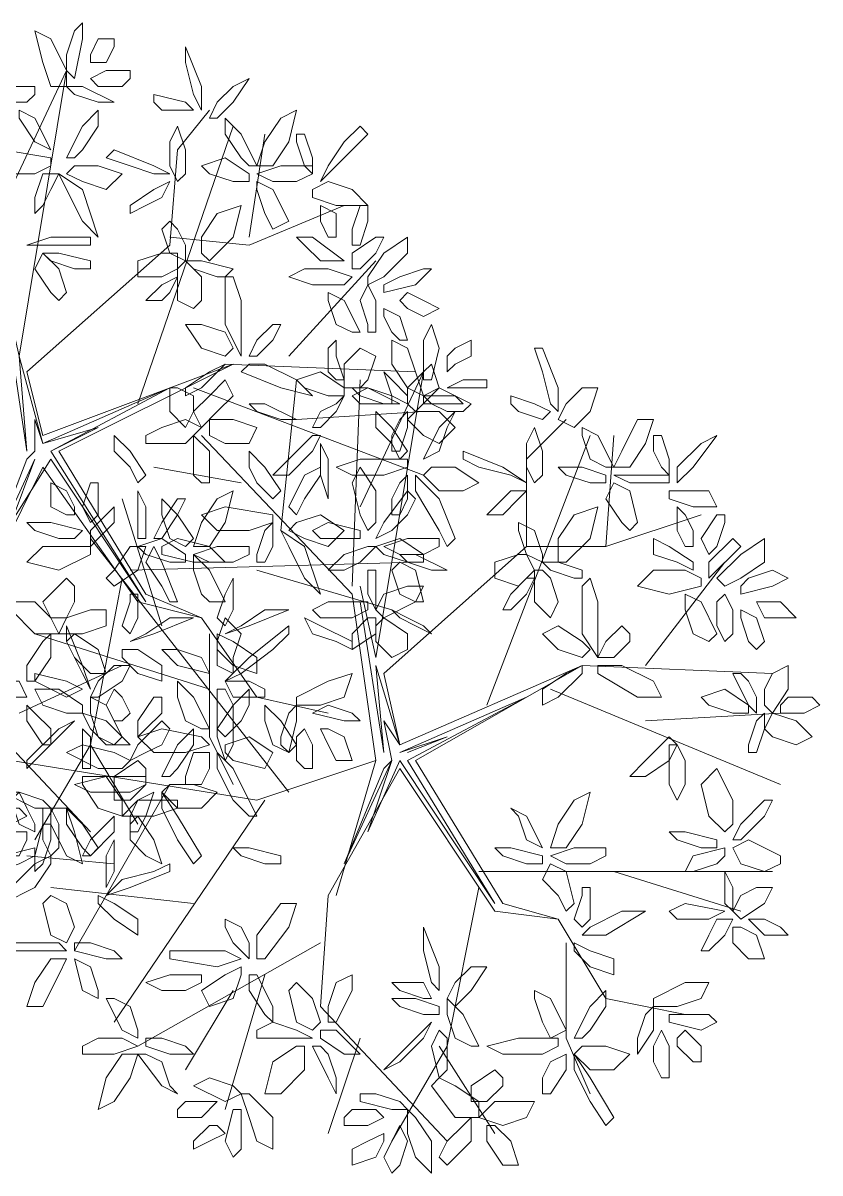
# Model space of a CAD drawing. Header units: millimetres. Extents: x 2576 to 2719, y 1757 to 1977.
# Drawn here: x 2628.956 to 2631.795, y 1815.803 to 1819.897 of the extents above; entities that cross this region are included whole.
import ezdxf

# ---------------------------------------------------------------- set-up
doc = ezdxf.new("R2010")
doc.units = ezdxf.units.MM
doc.layers.add('PDF_0', color=7, linetype='Continuous')

msp = doc.modelspace()

# ---------------------------------------------------------------- linework, layer by layer
at = {"layer": 'PDF_0', "lineweight": 9}
for points in [[(2629.1118, 1819.7845), (2629.14, 1819.8692), (2629.1683, 1819.8975), (2629.1683, 1819.841), (2629.14, 1819.6998), (2629.1118, 1819.728)], [(2629.1118, 1819.6716), (2629.0553, 1819.6716), (2629.0271, 1819.7563), (2628.9988, 1819.8692), (2629.0553, 1819.841), (2629.1118, 1819.728)], [(2629.1965, 1819.7563), (2629.1965, 1819.7845), (2629.2247, 1819.841), (2629.2812, 1819.841), (2629.2812, 1819.8128), (2629.253, 1819.7563)], [(2629.5354, 1819.7563), (2629.5354, 1819.8128), (2629.5919, 1819.6716), (2629.5919, 1819.5868), (2629.5636, 1819.6433)], [(2629.3095, 1819.6716), (2629.2247, 1819.6716), (2629.1965, 1819.6998), (2629.253, 1819.728), (2629.3377, 1819.728), (2629.3377, 1819.6998)], [(2628.9706, 1819.6151), (2628.8859, 1819.6151), (2628.8576, 1819.6433), (2628.9141, 1819.6716), (2628.9988, 1819.6716), (2628.9988, 1819.6433)], [(2629.2247, 1819.6151), (2629.14, 1819.6433), (2629.1118, 1819.6716), (2629.1683, 1819.6716), (2629.2812, 1819.6151), (2629.253, 1819.6151)], [(2629.6201, 1819.5586), (2629.6483, 1819.5586), (2629.7048, 1819.6151), (2629.7613, 1819.6998), (2629.7048, 1819.6716), (2629.6483, 1819.6151)], [(2629.4507, 1819.5868), (2629.5354, 1819.5868), (2629.5636, 1819.5868), (2629.5354, 1819.6151), (2629.4224, 1819.6433), (2629.4224, 1819.6151)], [(2628.9988, 1819.4739), (2629.0553, 1819.4457), (2628.9988, 1819.5586), (2628.9423, 1819.5868), (2628.9423, 1819.5586)], [(2629.1683, 1819.4457), (2629.2247, 1819.5304), (2629.2247, 1819.5868), (2629.1683, 1819.5304), (2629.1118, 1819.4174), (2629.14, 1819.4174)], [(2629.7895, 1819.3892), (2629.846, 1819.3892), (2629.9025, 1819.4739), (2629.9307, 1819.5868), (2629.8743, 1819.5586), (2629.8178, 1819.4739)], [(2629.7331, 1819.4174), (2629.6766, 1819.5021), (2629.6766, 1819.5586), (2629.7331, 1819.5021), (2629.7895, 1819.3892), (2629.7613, 1819.3892)], [(2629.5071, 1819.3327), (2629.5354, 1819.3609), (2629.5354, 1819.4457), (2629.5071, 1819.5304), (2629.4789, 1819.4739), (2629.4789, 1819.3892)], [(2629.9307, 1819.4739), (2629.959, 1819.3892), (2629.9872, 1819.3609), (2629.9872, 1819.4174), (2629.959, 1819.5021), (2629.9307, 1819.5021)], [(2630.1002, 1819.4739), (2630.0437, 1819.3892), (2630.0154, 1819.3327), (2630.0719, 1819.3892), (2630.1849, 1819.5021), (2630.1566, 1819.5304)], [(2628.9988, 1819.3609), (2628.8576, 1819.3609), (2628.8011, 1819.3892), (2628.8859, 1819.4457), (2629.0553, 1819.4174), (2629.0553, 1819.3892)], [(2629.3377, 1819.3892), (2629.4224, 1819.3609), (2629.4789, 1819.3609), (2629.4224, 1819.3892), (2629.2812, 1819.4457), (2629.253, 1819.4174)], [(2629.1118, 1819.3609), (2629.14, 1819.3892), (2629.2247, 1819.3892), (2629.3095, 1819.3609), (2629.253, 1819.3045), (2629.1683, 1819.3327)], [(2629.7048, 1819.3327), (2629.6201, 1819.3609), (2629.5919, 1819.3892), (2629.6766, 1819.4174), (2629.7613, 1819.3609), (2629.7613, 1819.3327)], [(2629.9307, 1819.3327), (2629.846, 1819.3327), (2629.7895, 1819.3609), (2629.8743, 1819.3892), (2629.9872, 1819.3892), (2629.9872, 1819.3609)], [(2628.9988, 1819.2197), (2629.0271, 1819.248), (2629.0553, 1819.3045), (2629.0835, 1819.3609), (2629.0271, 1819.3609), (2628.9988, 1819.2762)], [(2629.1683, 1819.1915), (2629.2247, 1819.135), (2629.1683, 1819.3045), (2629.0835, 1819.3609), (2629.1118, 1819.3045)], [(2629.3942, 1819.248), (2629.4507, 1819.2762), (2629.4789, 1819.3327), (2629.4224, 1819.3045), (2629.3377, 1819.248), (2629.3377, 1819.2197)], [(2629.8178, 1819.2197), (2629.7895, 1819.3045), (2629.7895, 1819.3327), (2629.846, 1819.3045), (2629.9025, 1819.1915), (2629.846, 1819.1633)], [(2629.9872, 1819.3045), (2629.9872, 1819.2762), (2630.0719, 1819.248), (2630.1849, 1819.248), (2630.1284, 1819.3045), (2630.0437, 1819.3327)], [(2629.5919, 1819.0785), (2629.6201, 1819.0503), (2629.7048, 1819.135), (2629.7331, 1819.248), (2629.6483, 1819.2197), (2629.5919, 1819.135)], [(2630.0719, 1819.135), (2630.0437, 1819.135), (2630.0154, 1819.1915), (2630.0154, 1819.248), (2630.0719, 1819.2197), (2630.0719, 1819.1633)], [(2630.1849, 1819.1915), (2630.1566, 1819.1068), (2630.1284, 1819.1068), (2630.1284, 1819.1633), (2630.1566, 1819.248), (2630.1849, 1819.248)], [(2629.5071, 1819.1633), (2629.5354, 1819.1068), (2629.5354, 1819.0503), (2629.4789, 1819.0785), (2629.4507, 1819.1633), (2629.4789, 1819.1915)], [(2629.14, 1819.1068), (2629.0271, 1819.1068), (2628.9706, 1819.1068), (2629.0553, 1819.135), (2629.1965, 1819.135), (2629.1965, 1819.1068)], [(2630.0154, 1819.0503), (2629.959, 1819.1068), (2629.9307, 1819.135), (2629.9872, 1819.135), (2630.1002, 1819.0503), (2630.0719, 1819.0503)], [(2630.2131, 1819.0785), (2630.1566, 1819.0221), (2630.1284, 1819.0221), (2630.1284, 1819.0785), (2630.2131, 1819.135), (2630.2414, 1819.135)], [(2630.1849, 1818.9656), (2630.1849, 1818.9938), (2630.2414, 1819.0785), (2630.3261, 1819.135), (2630.3261, 1819.0785), (2630.2414, 1818.9938)], [(2629.0553, 1818.9373), (2628.9988, 1819.0221), (2629.0271, 1819.0785), (2629.0835, 1819.0221), (2629.1118, 1818.9373), (2629.0835, 1818.9091)], [(2629.14, 1819.0221), (2629.0553, 1819.0503), (2629.0271, 1819.0785), (2629.0835, 1819.0785), (2629.1965, 1819.0503), (2629.1965, 1819.0221)], [(2629.5071, 1819.0785), (2629.5071, 1819.0221), (2629.4507, 1818.9938), (2629.3659, 1818.9938), (2629.3659, 1819.0503), (2629.4507, 1819.0785)], [(2629.5919, 1818.9938), (2629.5919, 1818.9091), (2629.5636, 1818.8809), (2629.5071, 1818.9091), (2629.5071, 1819.0221), (2629.5354, 1819.0503)], [(2629.6483, 1818.9938), (2629.5636, 1819.0221), (2629.5354, 1819.0503), (2629.5919, 1819.0503), (2629.7048, 1819.0221), (2629.6766, 1818.9938)], [(2630.1284, 1818.9938), (2630.1002, 1818.9656), (2629.9872, 1818.9656), (2629.9025, 1818.9938), (2629.959, 1819.0221), (2630.0437, 1819.0221)], [(2630.2978, 1818.9938), (2630.3826, 1819.0221), (2630.4108, 1819.0221), (2630.3543, 1818.9656), (2630.2414, 1818.9373), (2630.2414, 1818.9656)], [(2629.5071, 1818.9938), (2629.4507, 1818.9656), (2629.3942, 1818.9091), (2629.4507, 1818.9091), (2629.4789, 1818.9373)], [(2629.7331, 1818.9091), (2629.7331, 1818.7961), (2629.7331, 1818.7114), (2629.6766, 1818.8244), (2629.6766, 1818.9938), (2629.7048, 1818.9938)], [(2630.0719, 1818.8244), (2630.0437, 1818.9091), (2630.0437, 1818.9373), (2630.1002, 1818.9091), (2630.1566, 1818.7961), (2630.1284, 1818.7961)], [(2630.1849, 1818.8244), (2630.1566, 1818.9091), (2630.1849, 1818.9656), (2630.2131, 1818.9091), (2630.2131, 1818.7961), (2630.1849, 1818.7961)], [(2630.2978, 1818.9091), (2630.3261, 1818.9373), (2630.3826, 1818.9091), (2630.439, 1818.8809), (2630.3826, 1818.8526), (2630.3261, 1818.8809)], [(2630.2696, 1818.7961), (2630.2414, 1818.8526), (2630.2414, 1818.8809), (2630.2978, 1818.8526), (2630.3261, 1818.7679), (2630.2978, 1818.7679)], [(2629.7048, 1818.7397), (2629.6766, 1818.7114), (2629.5919, 1818.7397), (2629.5354, 1818.8244), (2629.5919, 1818.8244), (2629.6766, 1818.7961)], [(2629.8743, 1818.8244), (2629.846, 1818.8244), (2629.7895, 1818.7679), (2629.7613, 1818.7114), (2629.7895, 1818.7114), (2629.846, 1818.7679)], [(2630.3826, 1818.6832), (2630.3826, 1818.7679), (2630.4108, 1818.8244), (2630.439, 1818.7397), (2630.4108, 1818.6267), (2630.3826, 1818.6267)], [(2630.0719, 1818.6267), (2630.1002, 1818.6267), (2630.0719, 1818.7114), (2630.0719, 1818.7679), (2630.0437, 1818.7397), (2630.0437, 1818.6549)], [(2630.3826, 1818.5702), (2630.3261, 1818.5985), (2630.2696, 1818.6832), (2630.2696, 1818.7679), (2630.3261, 1818.7397), (2630.3543, 1818.6549)], [(2630.4673, 1818.6549), (2630.4673, 1818.7114), (2630.4955, 1818.7397), (2630.552, 1818.7679), (2630.552, 1818.7114), (2630.4955, 1818.6832)], [(2630.1566, 1818.5985), (2630.1002, 1818.5985), (2630.1002, 1818.6832), (2630.1566, 1818.7397), (2630.2131, 1818.7114), (2630.1849, 1818.6267)], [(2630.8062, 1818.6549), (2630.8344, 1818.542), (2630.8626, 1818.5137), (2630.8626, 1818.5985), (2630.8062, 1818.7397), (2630.7779, 1818.7397)], [(2629.6201, 1818.6549), (2629.6766, 1818.6832), (2629.5919, 1818.5985), (2629.5354, 1818.5702), (2629.5354, 1818.5985)], [(2629.8178, 1818.6832), (2629.9307, 1818.6267), (2629.9872, 1818.5702), (2629.8743, 1818.5985), (2629.7331, 1818.6549), (2629.7613, 1818.6832)], [(2630.3261, 1818.5985), (2630.3826, 1818.6549), (2630.4108, 1818.6832), (2630.439, 1818.5985), (2630.3543, 1818.5137), (2630.3261, 1818.542)], [(2630.0437, 1818.5702), (2629.959, 1818.5985), (2629.9307, 1818.6267), (2630.0154, 1818.6549), (2630.1002, 1818.5985), (2630.1002, 1818.5702)], [(2630.2696, 1818.6267), (2630.2414, 1818.6549), (2630.2696, 1818.5702), (2630.3261, 1818.542), (2630.3261, 1818.5702)], [(2629.6766, 1818.6267), (2629.7048, 1818.5702), (2629.6483, 1818.5137), (2629.5919, 1818.4573), (2629.5636, 1818.5137), (2629.6201, 1818.5702)], [(2630.5802, 1818.5985), (2630.4955, 1818.5985), (2630.4673, 1818.5985), (2630.5238, 1818.6267), (2630.6085, 1818.6267), (2630.6085, 1818.5985)], [(2629.5636, 1818.5702), (2629.5636, 1818.5137), (2629.5354, 1818.4573), (2629.4789, 1818.5137), (2629.4789, 1818.5985), (2629.5071, 1818.5985)], [(2630.0154, 1818.5137), (2630.0719, 1818.542), (2630.1002, 1818.5702), (2630.0719, 1818.5137), (2630.0154, 1818.4573), (2629.9872, 1818.4573)], [(2630.2131, 1818.542), (2630.1566, 1818.542), (2630.1284, 1818.5702), (2630.1849, 1818.5985), (2630.2696, 1818.5702), (2630.2696, 1818.542)], [(2630.2414, 1818.542), (2630.1566, 1818.5702), (2630.1284, 1818.5985), (2630.1849, 1818.5985), (2630.2978, 1818.542), (2630.2696, 1818.542)], [(2630.4673, 1818.5137), (2630.4108, 1818.542), (2630.3826, 1818.5702), (2630.439, 1818.5985), (2630.552, 1818.542), (2630.5238, 1818.5137)], [(2630.3826, 1818.5702), (2630.3826, 1818.542), (2630.4673, 1818.542), (2630.5238, 1818.542), (2630.4955, 1818.5702), (2630.439, 1818.5702)], [(2630.7214, 1818.5137), (2630.8062, 1818.4855), (2630.8344, 1818.5137), (2630.7779, 1818.542), (2630.6932, 1818.5702), (2630.6932, 1818.542)], [(2630.8626, 1818.4855), (2630.9191, 1818.4573), (2630.9756, 1818.5137), (2631.0038, 1818.5985), (2630.9474, 1818.5985), (2630.8909, 1818.542)], [(2629.8743, 1818.4855), (2629.9307, 1818.4855), (2629.8178, 1818.542), (2629.7613, 1818.542), (2629.7895, 1818.5137)], [(2629.4507, 1818.4573), (2629.5354, 1818.4855), (2629.5919, 1818.4573), (2629.5354, 1818.4008), (2629.3942, 1818.4008), (2629.3942, 1818.429)], [(2629.6201, 1818.429), (2629.6201, 1818.4855), (2629.7048, 1818.4855), (2629.7895, 1818.4573), (2629.7613, 1818.4008), (2629.6766, 1818.4008)], [(2630.2696, 1818.4008), (2630.2131, 1818.4573), (2630.2131, 1818.5137), (2630.2696, 1818.4573), (2630.3261, 1818.3725), (2630.2978, 1818.3443)], [(2630.2696, 1818.429), (2630.2978, 1818.4855), (2630.3261, 1818.5137), (2630.3261, 1818.4573), (2630.2978, 1818.3725), (2630.2696, 1818.3725)], [(2630.3261, 1818.4855), (2630.3543, 1818.5137), (2630.439, 1818.5137), (2630.4955, 1818.4573), (2630.439, 1818.4008), (2630.3826, 1818.429)], [(2630.439, 1818.3725), (2630.3826, 1818.3443), (2630.439, 1818.4573), (2630.4955, 1818.5137), (2630.4673, 1818.4573)], [(2631.0603, 1818.3161), (2631.1168, 1818.3161), (2631.1733, 1818.4008), (2631.2015, 1818.4855), (2631.145, 1818.4855), (2631.0886, 1818.3725)], [(2630.7779, 1818.2596), (2630.8062, 1818.2878), (2630.8062, 1818.3725), (2630.7779, 1818.4573), (2630.7497, 1818.4008), (2630.7497, 1818.3161)], [(2630.9756, 1818.3443), (2630.9474, 1818.429), (2630.9474, 1818.4573), (2631.0038, 1818.429), (2631.0603, 1818.3161), (2631.0321, 1818.3161)], [(2629.3377, 1818.3161), (2629.2812, 1818.3725), (2629.2812, 1818.429), (2629.3377, 1818.3725), (2629.3942, 1818.2878), (2629.3659, 1818.2596)], [(2629.5636, 1818.2878), (2629.5636, 1818.3725), (2629.5636, 1818.429), (2629.6201, 1818.3725), (2629.6201, 1818.2596), (2629.5919, 1818.2596)], [(2629.9872, 1818.3725), (2629.9025, 1818.2878), (2629.846, 1818.2878), (2629.9025, 1818.3443), (2629.9872, 1818.429), (2630.0154, 1818.429)], [(2630.0437, 1818.3443), (2630.0154, 1818.4008), (2630.0154, 1818.2878), (2630.0437, 1818.2031), (2630.0437, 1818.2596)], [(2631.2015, 1818.3725), (2631.2298, 1818.3161), (2631.258, 1818.2878), (2631.258, 1818.3443), (2631.2298, 1818.429), (2631.2015, 1818.429)], [(2631.371, 1818.4008), (2631.4274, 1818.429), (2631.3427, 1818.3161), (2631.2862, 1818.2596), (2631.2862, 1818.3161)], [(2629.7895, 1818.2596), (2629.7613, 1818.3161), (2629.7613, 1818.3725), (2629.8178, 1818.3161), (2629.8743, 1818.2313), (2629.846, 1818.2031)], [(2630.5802, 1818.3161), (2630.6932, 1818.2878), (2630.7497, 1818.2596), (2630.665, 1818.3161), (2630.5238, 1818.3725), (2630.5238, 1818.3443)], [(2629.959, 1818.2031), (2630.0154, 1818.2878), (2630.0154, 1818.3161), (2629.959, 1818.2878), (2629.9025, 1818.1749), (2629.9307, 1818.1466)], [(2630.2414, 1818.2878), (2630.1284, 1818.2878), (2630.0719, 1818.3161), (2630.1566, 1818.3443), (2630.3261, 1818.3443), (2630.3261, 1818.3161)], [(2630.1849, 1818.0901), (2630.2131, 1818.1184), (2630.2131, 1818.2313), (2630.1566, 1818.3161), (2630.1284, 1818.2596), (2630.1566, 1818.1466)], [(2630.3826, 1818.2878), (2630.4108, 1818.3161), (2630.4955, 1818.3161), (2630.5802, 1818.2596), (2630.5238, 1818.2313), (2630.439, 1818.2313)], [(2630.9756, 1818.2596), (2630.8909, 1818.2878), (2630.8626, 1818.3161), (2630.9474, 1818.3161), (2631.0321, 1818.2878), (2631.0321, 1818.2596)], [(2630.2696, 1818.1466), (2630.2978, 1818.1466), (2630.3261, 1818.2031), (2630.3261, 1818.2878), (2630.2978, 1818.2596), (2630.2696, 1818.2031)], [(2630.439, 1818.0901), (2630.3543, 1818.2313), (2630.3543, 1818.2878), (2630.439, 1818.2031), (2630.4955, 1818.0619), (2630.4673, 1818.0337)], [(2631.2015, 1818.2596), (2631.1168, 1818.2596), (2631.0603, 1818.2878), (2631.145, 1818.2878), (2631.258, 1818.2878), (2631.258, 1818.2596)], [(2629.14, 1818.1466), (2629.1118, 1818.1466), (2629.0553, 1818.1749), (2629.0553, 1818.2596), (2629.1118, 1818.2313), (2629.14, 1818.1749)], [(2629.2247, 1818.2313), (2629.2247, 1818.1466), (2629.1965, 1818.1184), (2629.1683, 1818.1749), (2629.1965, 1818.2596), (2629.2247, 1818.2596)], [(2631.0886, 1818.1184), (2631.0321, 1818.2031), (2631.0603, 1818.2596), (2631.1168, 1818.2313), (2631.145, 1818.1184), (2631.1168, 1818.0901)], [(2629.3659, 1818.0901), (2629.3659, 1818.1749), (2629.3659, 1818.2313), (2629.3942, 1818.1749), (2629.3942, 1818.0619), (2629.3659, 1818.0619)], [(2629.4507, 1818.1184), (2629.5071, 1818.2031), (2629.5354, 1818.2031), (2629.5071, 1818.1466), (2629.4507, 1818.0619), (2629.4224, 1818.0619)], [(2629.4789, 1818.0619), (2629.4507, 1818.1466), (2629.4507, 1818.2031), (2629.5071, 1818.1466), (2629.5636, 1818.0619), (2629.5354, 1818.0337)], [(2629.5636, 1818.0337), (2629.6201, 1818.0337), (2629.6766, 1818.1184), (2629.7048, 1818.2313), (2629.6483, 1818.2031), (2629.5919, 1818.1184)], [(2630.3261, 1818.1466), (2630.2696, 1818.0901), (2630.2131, 1818.0619), (2630.2414, 1818.1184), (2630.3261, 1818.2313), (2630.3543, 1818.2031)], [(2630.665, 1818.1466), (2630.6085, 1818.1466), (2630.6932, 1818.2313), (2630.7497, 1818.2313), (2630.7214, 1818.2031)], [(2631.258, 1818.2313), (2631.258, 1818.2031), (2631.3427, 1818.1749), (2631.4274, 1818.1749), (2631.3992, 1818.2313), (2631.3145, 1818.2313)], [(2629.2812, 1818.1184), (2629.2812, 1818.1749), (2629.1965, 1818.0901), (2629.1965, 1818.0337), (2629.2247, 1818.0619)], [(2629.7613, 1818.0901), (2629.6483, 1818.0901), (2629.5919, 1818.1466), (2629.6766, 1818.1749), (2629.846, 1818.1466), (2629.846, 1818.1184)], [(2630.8626, 1817.9772), (2630.8909, 1817.9772), (2630.9756, 1818.0619), (2631.0038, 1818.1749), (2630.9191, 1818.1466), (2630.8626, 1818.0619)], [(2631.3427, 1818.0337), (2631.3145, 1818.0337), (2631.2862, 1818.0901), (2631.2862, 1818.1749), (2631.3145, 1818.1466), (2631.3427, 1818.0901)], [(2629.0835, 1818.0619), (2628.9988, 1818.0901), (2628.9706, 1818.1184), (2629.0553, 1818.1184), (2629.1683, 1818.0901), (2629.14, 1818.0619)], [(2629.7895, 1817.9772), (2629.8178, 1817.9772), (2629.846, 1818.0337), (2629.846, 1818.1184), (2629.8178, 1818.0901), (2629.7895, 1818.0054)], [(2629.9025, 1818.0901), (2629.9307, 1818.1184), (2630.0154, 1818.1466), (2630.1002, 1818.0901), (2630.0437, 1818.0337), (2629.959, 1818.0619)], [(2630.1002, 1818.0619), (2630.0154, 1818.0619), (2629.9872, 1818.0901), (2630.0437, 1818.1184), (2630.1566, 1818.0901), (2630.1566, 1818.0619)], [(2630.7779, 1818.0901), (2630.8062, 1818.0054), (2630.8062, 1817.9772), (2630.7497, 1818.0054), (2630.7214, 1818.0901), (2630.7214, 1818.1184)], [(2631.4557, 1818.1184), (2631.4274, 1818.0337), (2631.3992, 1818.0054), (2631.371, 1818.0619), (2631.4274, 1818.1466), (2631.4557, 1818.1466)], [(2629.959, 1817.9207), (2630.0154, 1817.8642), (2629.959, 1818.0337), (2629.8743, 1818.0901), (2629.9025, 1818.0337)], [(2629.1965, 1818.0337), (2629.1965, 1818.0054), (2629.0835, 1817.9489), (2628.9706, 1817.9772), (2629.0271, 1818.0337), (2629.1118, 1818.0337)], [(2629.2812, 1817.9489), (2629.3377, 1818.0337), (2629.3942, 1818.0337), (2629.3659, 1817.9489), (2629.2812, 1817.8925), (2629.253, 1817.9207)], [(2629.4789, 1817.9772), (2629.3942, 1818.0054), (2629.3659, 1818.0337), (2629.4507, 1818.0619), (2629.5354, 1818.0054), (2629.5354, 1817.9772)], [(2629.4507, 1817.8925), (2629.3942, 1817.9772), (2629.4224, 1818.0337), (2629.4507, 1817.9772), (2629.5071, 1817.836), (2629.4789, 1817.836)], [(2629.4507, 1818.0337), (2629.4507, 1818.0054), (2629.5636, 1817.9772), (2629.6766, 1817.9772), (2629.6201, 1818.0337), (2629.5071, 1818.0619)], [(2629.7048, 1817.9772), (2629.6201, 1817.9772), (2629.5636, 1818.0054), (2629.6483, 1818.0337), (2629.7613, 1818.0337), (2629.7613, 1818.0054)], [(2630.1566, 1817.9772), (2630.1002, 1817.9489), (2630.0437, 1817.9489), (2630.1002, 1818.0054), (2630.1849, 1818.0337), (2630.2131, 1818.0337)], [(2630.3261, 1817.9772), (2630.2414, 1818.0054), (2630.2131, 1818.0337), (2630.2978, 1818.0619), (2630.3826, 1818.0054), (2630.3826, 1817.9772)], [(2630.3826, 1818.0054), (2630.2978, 1818.0054), (2630.2414, 1818.0337), (2630.3261, 1818.0619), (2630.439, 1818.0619), (2630.439, 1818.0337)], [(2631.2862, 1817.9772), (2631.2015, 1818.0054), (2631.2015, 1818.0619), (2631.258, 1818.0337), (2631.3427, 1817.9772), (2631.3427, 1817.9489)], [(2631.4839, 1818.0054), (2631.4274, 1817.9489), (2631.3992, 1817.9207), (2631.3992, 1817.9772), (2631.4839, 1818.0619), (2631.5121, 1818.0337)], [(2631.4557, 1817.8925), (2631.4274, 1817.9207), (2631.5121, 1818.0054), (2631.5969, 1818.0619), (2631.5969, 1817.9772), (2631.5121, 1817.9207)], [(2629.5919, 1817.8642), (2629.5636, 1817.9489), (2629.5636, 1818.0054), (2629.6201, 1817.9489), (2629.6766, 1817.836), (2629.6201, 1817.836)], [(2630.4108, 1817.9489), (2630.3261, 1817.9772), (2630.2978, 1818.0054), (2630.3543, 1818.0054), (2630.4673, 1817.9489), (2630.439, 1817.9489)], [(2630.7497, 1818.0054), (2630.7779, 1817.9489), (2630.7214, 1817.8925), (2630.6367, 1817.9207), (2630.6367, 1817.9772), (2630.7214, 1818.0054)], [(2630.2131, 1817.9207), (2630.2131, 1817.836), (2630.2131, 1817.8078), (2630.1849, 1817.8642), (2630.1849, 1817.9489), (2630.2131, 1817.9489)], [(2630.2978, 1817.8642), (2630.2696, 1817.9489), (2630.2978, 1817.9772), (2630.3543, 1817.9489), (2630.3826, 1817.836), (2630.3543, 1817.836)], [(2630.8344, 1817.9207), (2630.8626, 1817.836), (2630.8344, 1817.7795), (2630.7779, 1817.836), (2630.7779, 1817.9489), (2630.8062, 1817.9489)], [(2630.9191, 1817.9207), (2630.8344, 1817.9489), (2630.8062, 1817.9772), (2630.8626, 1817.9772), (2630.9474, 1817.9489), (2630.9474, 1817.9207)], [(2631.371, 1817.9207), (2631.371, 1817.8925), (2631.258, 1817.8642), (2631.145, 1817.8925), (2631.2015, 1817.9489), (2631.3145, 1817.9489)], [(2631.5404, 1817.9207), (2631.6251, 1817.9489), (2631.6816, 1817.9207), (2631.6251, 1817.8925), (2631.5121, 1817.8642), (2631.5121, 1817.8925)], [(2629.14, 1817.836), (2629.1118, 1817.7795), (2629.0553, 1817.7795), (2629.0271, 1817.836), (2629.1118, 1817.9207), (2629.14, 1817.8925)], [(2629.6766, 1817.8642), (2629.6483, 1817.7795), (2629.6766, 1817.7513), (2629.7048, 1817.8078), (2629.7048, 1817.8925), (2629.7048, 1817.9207)], [(2630.7779, 1817.9207), (2630.7497, 1817.9207), (2630.6932, 1817.8642), (2630.665, 1817.8078), (2630.6932, 1817.8078), (2630.7497, 1817.8642)], [(2631.0038, 1817.836), (2631.0038, 1817.6948), (2631.0038, 1817.6383), (2630.9474, 1817.723), (2630.9474, 1817.8925), (2630.9756, 1817.9207)], [(2629.3377, 1817.836), (2629.3095, 1817.7513), (2629.3377, 1817.723), (2629.3659, 1817.7795), (2629.3659, 1817.8642), (2629.3377, 1817.8642)], [(2630.2414, 1817.8642), (2630.3261, 1817.8925), (2630.3826, 1817.8925), (2630.3543, 1817.836), (2630.2414, 1817.7795), (2630.2131, 1817.8078)], [(2631.3427, 1817.723), (2631.3145, 1817.8078), (2631.3145, 1817.8642), (2631.371, 1817.836), (2631.4274, 1817.723), (2631.3992, 1817.6948)], [(2631.4274, 1817.7513), (2631.4274, 1817.836), (2631.4557, 1817.8642), (2631.4839, 1817.8078), (2631.4839, 1817.723), (2631.4557, 1817.6948)], [(2628.9988, 1817.836), (2629.0553, 1817.7795), (2629.0835, 1817.723), (2628.9988, 1817.723), (2628.9141, 1817.8078), (2628.9141, 1817.836)], [(2630.1284, 1817.7795), (2630.0154, 1817.7795), (2629.9872, 1817.8078), (2630.0437, 1817.836), (2630.1849, 1817.836), (2630.1849, 1817.8078)], [(2631.5686, 1817.836), (2631.5969, 1817.836), (2631.6533, 1817.836), (2631.7098, 1817.7795), (2631.6533, 1817.7795), (2631.5969, 1817.7795)], [(2629.253, 1817.8078), (2629.253, 1817.7513), (2629.1683, 1817.723), (2629.0835, 1817.723), (2629.1118, 1817.7795), (2629.1965, 1817.8078)], [(2629.8178, 1817.8078), (2629.9025, 1817.8078), (2629.7613, 1817.7513), (2629.6766, 1817.723), (2629.7331, 1817.7513)], [(2630.2696, 1817.8078), (2630.2978, 1817.7795), (2630.3543, 1817.7513), (2630.4108, 1817.723), (2630.3826, 1817.7513), (2630.3261, 1817.7795)], [(2631.5404, 1817.6948), (2631.5121, 1817.7795), (2631.5121, 1817.8078), (2631.5686, 1817.7795), (2631.5969, 1817.6948), (2631.5686, 1817.6666)], [(2629.1118, 1817.6948), (2629.1118, 1817.7513), (2629.1683, 1817.6101), (2629.1965, 1817.5254), (2629.1683, 1817.5818)], [(2629.4789, 1817.7795), (2629.5636, 1817.7795), (2629.4224, 1817.723), (2629.3377, 1817.6948), (2629.3942, 1817.723)], [(2629.7048, 1817.5818), (2629.6483, 1817.6101), (2629.6483, 1817.6948), (2629.6766, 1817.7795), (2629.7331, 1817.723), (2629.7048, 1817.6383)], [(2629.846, 1817.6666), (2629.7331, 1817.5818), (2629.6766, 1817.5536), (2629.7613, 1817.6383), (2629.9025, 1817.7513), (2629.9025, 1817.723)], [(2630.0719, 1817.6948), (2629.9872, 1817.723), (2629.959, 1817.7795), (2630.0154, 1817.7513), (2630.1284, 1817.6948), (2630.1284, 1817.6666)], [(2630.1284, 1817.723), (2630.1849, 1817.7795), (2630.2131, 1817.7795), (2630.2131, 1817.723), (2630.1284, 1817.6666), (2630.1284, 1817.6948)], [(2630.2131, 1817.7513), (2630.2414, 1817.7795), (2630.3261, 1817.723), (2630.3261, 1817.6666), (2630.2696, 1817.6383), (2630.2131, 1817.6948)], [(2630.9756, 1817.6666), (2630.9474, 1817.6383), (2630.8626, 1817.6666), (2630.8062, 1817.723), (2630.8626, 1817.7513), (2630.9474, 1817.6948)], [(2631.1168, 1817.723), (2631.0886, 1817.7513), (2631.0321, 1817.6948), (2631.0038, 1817.6383), (2631.0603, 1817.6383), (2631.1168, 1817.6948)], [(2628.9706, 1817.6101), (2629.0271, 1817.6948), (2629.0553, 1817.723), (2629.0553, 1817.6383), (2628.9988, 1817.5536), (2628.9706, 1817.5536)], [(2629.1118, 1817.6948), (2629.14, 1817.723), (2629.2247, 1817.6666), (2629.253, 1817.5818), (2629.1965, 1817.5818), (2629.14, 1817.6383)], [(2629.6483, 1817.723), (2629.6483, 1817.6666), (2629.7048, 1817.6101), (2629.7895, 1817.5818), (2629.7895, 1817.6383), (2629.7048, 1817.6948)], [(2629.3095, 1817.6666), (2629.3095, 1817.6383), (2629.3659, 1817.5818), (2629.4507, 1817.5536), (2629.4507, 1817.6101), (2629.3659, 1817.6666)], [(2629.5919, 1817.6383), (2629.6201, 1817.5818), (2629.5071, 1817.6101), (2629.4507, 1817.6666), (2629.5071, 1817.6666)], [(2629.0553, 1817.5254), (2629.1118, 1817.4971), (2629.1683, 1817.5254), (2629.1118, 1817.5536), (2628.9988, 1817.5818), (2628.9988, 1817.5536)], [(2629.1965, 1817.4971), (2629.2247, 1817.4971), (2629.3095, 1817.5536), (2629.3377, 1817.6101), (2629.2812, 1817.6101), (2629.2247, 1817.5536)], [(2629.9307, 1817.4689), (2629.9307, 1817.4971), (2630.0437, 1817.5536), (2630.1284, 1817.5818), (2630.1002, 1817.4971), (2630.0154, 1817.4689)], [(2630.8909, 1817.5818), (2630.8062, 1817.5254), (2630.8062, 1817.4689), (2630.8626, 1817.4971), (2630.9474, 1817.5818), (2630.9474, 1817.6101)], [(2631.0886, 1817.6101), (2631.2015, 1817.5536), (2631.2298, 1817.4971), (2631.145, 1817.4971), (2631.0038, 1817.5818), (2631.0038, 1817.6101)], [(2631.5404, 1817.5536), (2631.5686, 1817.4971), (2631.5686, 1817.4406), (2631.5404, 1817.4689), (2631.4839, 1817.5818), (2631.5121, 1817.5818)], [(2631.5969, 1817.5254), (2631.6251, 1817.5818), (2631.6816, 1817.6101), (2631.6816, 1817.5254), (2631.6251, 1817.4406), (2631.5969, 1817.4689)], [(2628.9706, 1817.4971), (2628.9423, 1817.5536), (2628.8576, 1817.5536), (2628.7729, 1817.5254), (2628.8294, 1817.4971), (2628.9141, 1817.4971)], [(2629.5354, 1817.4124), (2629.5071, 1817.4971), (2629.5071, 1817.5536), (2629.5636, 1817.4971), (2629.6201, 1817.3842), (2629.5919, 1817.3842)], [(2629.8178, 1817.4971), (2629.8178, 1817.5254), (2629.7613, 1817.5536), (2629.6766, 1817.5536), (2629.7048, 1817.4971), (2629.7895, 1817.4971)], [(2629.1683, 1817.4406), (2629.1683, 1817.4689), (2629.0835, 1817.5254), (2628.9988, 1817.5254), (2629.0271, 1817.4689), (2629.1118, 1817.4406)], [(2629.2247, 1817.3559), (2629.1965, 1817.4406), (2629.1965, 1817.4971), (2629.253, 1817.4689), (2629.3095, 1817.3559), (2629.2812, 1817.3277)], [(2629.3095, 1817.4124), (2629.2812, 1817.4124), (2629.253, 1817.4689), (2629.2812, 1817.5254), (2629.3095, 1817.4971), (2629.3377, 1817.4406)], [(2629.4507, 1817.4406), (2629.3942, 1817.3842), (2629.3659, 1817.3559), (2629.3659, 1817.4124), (2629.4224, 1817.4971), (2629.4507, 1817.4971)], [(2629.7048, 1817.4689), (2629.7048, 1817.3277), (2629.6766, 1817.2712), (2629.6483, 1817.3559), (2629.6483, 1817.5254), (2629.6766, 1817.5254)], [(2629.7331, 1817.4124), (2629.7613, 1817.4689), (2629.7613, 1817.5254), (2629.7048, 1817.4689), (2629.6483, 1817.3842), (2629.6766, 1817.3559)], [(2631.4839, 1817.4406), (2631.3992, 1817.4689), (2631.371, 1817.4971), (2631.4557, 1817.5254), (2631.5404, 1817.4689), (2631.5404, 1817.4406)], [(2631.6533, 1817.4689), (2631.6533, 1817.4406), (2631.7381, 1817.4406), (2631.7945, 1817.4689), (2631.7663, 1817.4971), (2631.6816, 1817.4971)], [(2629.0553, 1817.3842), (2628.9988, 1817.4406), (2628.9706, 1817.4689), (2628.9706, 1817.4124), (2629.0271, 1817.3277), (2629.0553, 1817.3277)], [(2629.846, 1817.3277), (2629.8178, 1817.4124), (2629.8178, 1817.4689), (2629.8743, 1817.4124), (2629.9307, 1817.3277), (2629.9025, 1817.2994)], [(2629.8743, 1817.3559), (2629.9025, 1817.4406), (2629.9307, 1817.4689), (2629.9307, 1817.4124), (2629.9025, 1817.2994), (2629.8743, 1817.3277)], [(2630.0437, 1817.4689), (2629.9872, 1817.4406), (2630.1002, 1817.4124), (2630.1566, 1817.4124), (2630.1284, 1817.4406)], [(2629.253, 1817.3277), (2629.1965, 1817.3842), (2629.1683, 1817.4406), (2629.253, 1817.4124), (2629.3377, 1817.3277), (2629.3095, 1817.3277)], [(2631.5404, 1817.3277), (2631.5686, 1817.4124), (2631.5969, 1817.4406), (2631.5969, 1817.3842), (2631.5686, 1817.2994), (2631.5404, 1817.2994)], [(2631.5969, 1817.3842), (2631.6251, 1817.4406), (2631.7098, 1817.4124), (2631.7663, 1817.3559), (2631.7098, 1817.3277), (2631.6251, 1817.3559)], [(2629.0271, 1817.2994), (2629.1118, 1817.3842), (2629.14, 1817.4124), (2629.0835, 1817.3842), (2628.9706, 1817.2712), (2628.9706, 1817.243)], [(2629.1965, 1817.2994), (2629.1965, 1817.3559), (2629.1683, 1817.3842), (2629.1683, 1817.3277), (2629.1683, 1817.243), (2629.1965, 1817.243)], [(2629.4507, 1817.3277), (2629.3942, 1817.2994), (2629.3377, 1817.2712), (2629.3659, 1817.3277), (2629.4507, 1817.4124), (2629.4789, 1817.3842)], [(2629.5354, 1817.2994), (2629.4224, 1817.2994), (2629.3659, 1817.3559), (2629.4507, 1817.3842), (2629.5919, 1817.3559), (2629.6201, 1817.3277)], [(2629.5071, 1817.243), (2629.5636, 1817.3277), (2629.5636, 1817.3842), (2629.5071, 1817.3277), (2629.4507, 1817.2147), (2629.4789, 1817.2147)], [(2629.9307, 1817.2712), (2629.9307, 1817.3559), (2629.959, 1817.3842), (2629.9872, 1817.3277), (2629.9872, 1817.243), (2629.959, 1817.243)], [(2630.0154, 1817.3842), (2630.0437, 1817.3842), (2630.1002, 1817.3559), (2630.1284, 1817.2712), (2630.0719, 1817.2712), (2630.0437, 1817.3277)], [(2629.6766, 1817.2994), (2629.6766, 1817.3277), (2629.7613, 1817.3559), (2629.846, 1817.2994), (2629.8178, 1817.243), (2629.7048, 1817.2712)], [(2631.258, 1817.2712), (2631.1733, 1817.2147), (2631.1168, 1817.2147), (2631.1733, 1817.2712), (2631.258, 1817.3559), (2631.2862, 1817.3277)], [(2629.3377, 1817.2712), (2629.3095, 1817.243), (2629.2247, 1817.243), (2629.1118, 1817.2994), (2629.1683, 1817.3277), (2629.2812, 1817.2994)], [(2629.5354, 1817.1865), (2629.5919, 1817.1865), (2629.6201, 1817.243), (2629.6201, 1817.2994), (2629.5636, 1817.2994), (2629.5354, 1817.2147)], [(2629.7048, 1817.13), (2629.6483, 1817.243), (2629.6483, 1817.2994), (2629.7048, 1817.243), (2629.7895, 1817.0735), (2629.7613, 1817.0735)], [(2631.3145, 1817.2712), (2631.3145, 1817.1865), (2631.2862, 1817.13), (2631.258, 1817.1865), (2631.258, 1817.3277), (2631.2862, 1817.3277)], [(2629.3942, 1817.1865), (2629.3377, 1817.13), (2629.2812, 1817.13), (2629.2812, 1817.2147), (2629.3659, 1817.2712), (2629.3942, 1817.243)], [(2629.3377, 1817.1582), (2629.1965, 1817.1582), (2629.14, 1817.1865), (2629.253, 1817.2147), (2629.3942, 1817.2147), (2629.3942, 1817.1865)], [(2629.253, 1817.2147), (2629.3095, 1817.13), (2629.3095, 1817.0735), (2629.2247, 1817.1018), (2629.1683, 1817.1865), (2629.1683, 1817.2147)], [(2631.4557, 1817.017), (2631.4839, 1817.0453), (2631.4839, 1817.13), (2631.4274, 1817.243), (2631.371, 1817.1865), (2631.3992, 1817.0735)], [(2629.4507, 1817.1582), (2629.4789, 1817.1865), (2629.5636, 1817.1865), (2629.6483, 1817.1582), (2629.5919, 1817.1018), (2629.5071, 1817.1018)], [(2628.9423, 1817.1582), (2629.0271, 1817.13), (2629.0553, 1817.1018), (2628.9988, 1817.1018), (2628.8859, 1817.1582), (2628.9141, 1817.1582)], [(2628.9706, 1817.1018), (2628.9988, 1817.0453), (2628.9988, 1817.017), (2628.9423, 1817.0453), (2628.9141, 1817.13), (2628.9423, 1817.1582)], [(2629.5071, 1817.13), (2629.5071, 1817.1018), (2629.4224, 1817.0735), (2629.3095, 1817.0735), (2629.3659, 1817.13), (2629.4507, 1817.13)], [(2629.3377, 1817.017), (2629.3659, 1817.017), (2629.3942, 1817.0735), (2629.4224, 1817.1582), (2629.3659, 1817.13), (2629.3377, 1817.0735)], [(2629.5071, 1816.9888), (2629.4507, 1817.1018), (2629.4507, 1817.1582), (2629.5071, 1817.0735), (2629.5919, 1816.9323), (2629.5636, 1816.9041)], [(2630.8344, 1816.9606), (2630.8909, 1816.9606), (2630.9474, 1817.0453), (2630.9756, 1817.1582), (2630.9191, 1817.13), (2630.8626, 1817.0453)], [(2631.5969, 1817.0735), (2631.5121, 1816.9888), (2631.4839, 1816.9888), (2631.5121, 1817.0453), (2631.5969, 1817.13), (2631.6251, 1817.13)], [(2628.8576, 1817.1018), (2628.9423, 1817.1018), (2628.9706, 1817.0735), (2628.9141, 1817.0453), (2628.8294, 1817.0453), (2628.8294, 1817.0735)], [(2629.0835, 1817.0453), (2629.0835, 1816.9606), (2629.0553, 1816.9323), (2629.0271, 1816.9888), (2629.0271, 1817.1018), (2629.0553, 1817.1018)], [(2629.0553, 1817.1018), (2629.1118, 1817.1018), (2629.14, 1817.017), (2629.1683, 1816.9041), (2629.1118, 1816.9323), (2629.0553, 1817.0453)], [(2629.1683, 1816.9606), (2629.1118, 1817.0453), (2629.1118, 1817.1018), (2629.1683, 1817.0453), (2629.2247, 1816.9606), (2629.1965, 1816.9323)], [(2630.7497, 1816.9888), (2630.8062, 1816.9606), (2630.7497, 1817.0735), (2630.6932, 1817.1018), (2630.7214, 1817.0735)], [(2629.0553, 1816.9888), (2629.0271, 1816.9041), (2628.9988, 1816.8758), (2628.9988, 1816.9323), (2629.0271, 1817.0453), (2629.0553, 1817.0453)], [(2629.1965, 1816.9888), (2629.253, 1817.0453), (2629.2812, 1817.0735), (2629.2812, 1817.017), (2629.1965, 1816.9323), (2629.1683, 1816.9323)], [(2629.3377, 1817.0453), (2629.3659, 1817.0735), (2629.4224, 1816.9888), (2629.4507, 1816.9041), (2629.3942, 1816.9323), (2629.3377, 1816.9888)], [(2628.9706, 1817.017), (2628.9706, 1816.9888), (2628.9423, 1816.9323), (2628.8859, 1816.9323), (2628.8859, 1816.9606), (2628.9141, 1817.017)], [(2631.371, 1816.9606), (2631.2862, 1816.9888), (2631.258, 1817.017), (2631.3145, 1817.017), (2631.4274, 1816.9888), (2631.4274, 1816.9606)], [(2629.253, 1816.9323), (2629.2812, 1816.9888), (2629.2812, 1816.8758), (2629.253, 1816.8194), (2629.253, 1816.8758)], [(2631.5969, 1816.8758), (2631.5121, 1816.9041), (2631.4839, 1816.9606), (2631.5404, 1816.9888), (2631.6533, 1816.9323), (2631.6533, 1816.9041)], [(2628.9423, 1816.9041), (2628.8576, 1816.8758), (2628.8294, 1816.9041), (2628.8859, 1816.9323), (2628.9988, 1816.9606), (2628.9988, 1816.9323)], [(2629.0553, 1816.9323), (2629.0553, 1816.9041), (2628.9988, 1816.8194), (2628.8859, 1816.7629), (2628.9141, 1816.8194), (2628.9988, 1816.9041)], [(2629.8178, 1816.9041), (2629.7331, 1816.9323), (2629.7048, 1816.9606), (2629.7613, 1816.9606), (2629.8743, 1816.9323), (2629.8743, 1816.9041)], [(2630.7497, 1816.9041), (2630.665, 1816.9323), (2630.6367, 1816.9606), (2630.6932, 1816.9606), (2630.8062, 1816.9323), (2630.8062, 1816.9041)], [(2630.9756, 1816.9041), (2630.8909, 1816.9041), (2630.8344, 1816.9323), (2630.9191, 1816.9606), (2631.0321, 1816.9606), (2631.0321, 1816.9323)], [(2631.4274, 1816.9041), (2631.3427, 1816.8758), (2631.3145, 1816.8758), (2631.3427, 1816.9323), (2631.4557, 1816.9606), (2631.4557, 1816.9323)], [(2629.4224, 1816.8758), (2629.3095, 1816.8476), (2629.253, 1816.7911), (2629.3377, 1816.8194), (2629.4789, 1816.8758), (2629.4789, 1816.9041)], [(2630.8626, 1816.7911), (2630.8062, 1816.8476), (2630.8344, 1816.9041), (2630.8909, 1816.8758), (2630.9191, 1816.7629), (2630.8909, 1816.7346)], [(2631.4839, 1816.8194), (2631.4557, 1816.8758), (2631.4557, 1816.7629), (2631.4839, 1816.7346), (2631.4839, 1816.7629)], [(2630.9474, 1816.7911), (2630.9191, 1816.7064), (2630.9474, 1816.6782), (2630.9756, 1816.7064), (2630.9756, 1816.8194), (2630.9474, 1816.8194)], [(2631.5121, 1816.7911), (2631.5686, 1816.8194), (2631.6251, 1816.8194), (2631.5969, 1816.7629), (2631.5121, 1816.7064), (2631.4839, 1816.7346)], [(2629.1118, 1816.7629), (2629.14, 1816.6782), (2629.1118, 1816.6217), (2629.0553, 1816.6499), (2629.0271, 1816.7629), (2629.0553, 1816.7911)], [(2629.2247, 1816.7911), (2629.2247, 1816.7629), (2629.2812, 1816.7064), (2629.3659, 1816.6499), (2629.3659, 1816.7064), (2629.2812, 1816.7629)], [(2629.7895, 1816.6499), (2629.8743, 1816.7629), (2629.9307, 1816.7629), (2629.9025, 1816.6782), (2629.8178, 1816.5652), (2629.7895, 1816.5652)], [(2631.3992, 1816.7064), (2631.4557, 1816.7346), (2631.3145, 1816.7629), (2631.258, 1816.7346), (2631.2862, 1816.7064)], [(2631.0886, 1816.7346), (2631.1733, 1816.7346), (2631.0321, 1816.6499), (2630.9474, 1816.6499), (2630.9756, 1816.6782)], [(2629.6766, 1816.7064), (2629.6766, 1816.6782), (2629.7048, 1816.6217), (2629.7613, 1816.5652), (2629.7613, 1816.6217), (2629.7331, 1816.6782)], [(2630.3826, 1816.5934), (2630.3826, 1816.6782), (2630.439, 1816.537), (2630.439, 1816.4522), (2630.4108, 1816.4805)], [(2631.3992, 1816.6499), (2631.4274, 1816.7064), (2631.4839, 1816.7064), (2631.4557, 1816.6499), (2631.3992, 1816.5934), (2631.371, 1816.5934)], [(2631.4839, 1816.6782), (2631.5121, 1816.6782), (2631.5686, 1816.6499), (2631.5969, 1816.5652), (2631.5404, 1816.5652), (2631.4839, 1816.6217)], [(2631.5404, 1816.7064), (2631.5969, 1816.6499), (2631.6816, 1816.6499), (2631.6533, 1816.6782), (2631.5969, 1816.7064)], [(2628.9706, 1816.6217), (2629.0835, 1816.6217), (2629.1118, 1816.5934), (2629.0553, 1816.5934), (2628.9141, 1816.5934), (2628.9141, 1816.6217)], [(2629.1965, 1816.6217), (2629.2812, 1816.5934), (2629.3095, 1816.5652), (2629.253, 1816.5652), (2629.14, 1816.5934), (2629.14, 1816.6217)], [(2630.9191, 1816.6217), (2630.9191, 1816.5934), (2630.9756, 1816.537), (2631.0603, 1816.5087), (2631.0603, 1816.5652), (2630.9756, 1816.5934)], [(2629.1118, 1816.5652), (2629.0553, 1816.5652), (2628.9988, 1816.4805), (2628.9706, 1816.3958), (2629.0271, 1816.3958), (2629.0835, 1816.5087)], [(2629.1965, 1816.537), (2629.14, 1816.5652), (2629.1683, 1816.4522), (2629.2247, 1816.424), (2629.2247, 1816.4522)], [(2629.5636, 1816.5934), (2629.6766, 1816.5934), (2629.7331, 1816.5652), (2629.6483, 1816.537), (2629.4789, 1816.5652), (2629.4789, 1816.5934)], [(2629.7331, 1816.537), (2629.7331, 1816.5087), (2629.7048, 1816.424), (2629.6201, 1816.3958), (2629.5919, 1816.4522), (2629.6766, 1816.5087)], [(2630.4673, 1816.424), (2630.4955, 1816.3958), (2630.552, 1816.4522), (2630.6085, 1816.537), (2630.552, 1816.537), (2630.4955, 1816.4805)], [(2629.5354, 1816.4522), (2629.4507, 1816.4522), (2629.3942, 1816.4805), (2629.4789, 1816.5087), (2629.5919, 1816.5087), (2629.5919, 1816.4805)], [(2629.7613, 1816.4522), (2629.8178, 1816.3675), (2629.846, 1816.3393), (2629.846, 1816.3958), (2629.7895, 1816.5087), (2629.7613, 1816.5087)], [(2629.9872, 1816.424), (2630.0154, 1816.3393), (2629.9872, 1816.311), (2629.9307, 1816.3393), (2629.9025, 1816.4522), (2629.9307, 1816.4805)], [(2630.0437, 1816.3958), (2630.0719, 1816.4805), (2630.1284, 1816.5087), (2630.1284, 1816.4522), (2630.0719, 1816.3393), (2630.0437, 1816.3393)], [(2630.2978, 1816.4522), (2630.2696, 1816.4805), (2630.3826, 1816.4805), (2630.4108, 1816.424), (2630.3826, 1816.424)], [(2631.2015, 1816.3958), (2631.2015, 1816.424), (2631.3145, 1816.4805), (2631.3992, 1816.4805), (2631.371, 1816.424), (2631.2862, 1816.3958)], [(2630.8062, 1816.3393), (2630.7779, 1816.424), (2630.7779, 1816.4522), (2630.8344, 1816.424), (2630.8909, 1816.311), (2630.8344, 1816.2828)], [(2630.9756, 1816.311), (2631.0321, 1816.3958), (2631.0321, 1816.4522), (2630.9756, 1816.3958), (2630.9191, 1816.2828), (2630.9474, 1816.2828)], [(2629.3377, 1816.3958), (2629.3659, 1816.311), (2629.3659, 1816.2828), (2629.3095, 1816.311), (2629.253, 1816.424), (2629.2812, 1816.424)], [(2630.439, 1816.3675), (2630.439, 1816.3958), (2630.3543, 1816.424), (2630.2696, 1816.424), (2630.2978, 1816.3958), (2630.3826, 1816.3675)], [(2630.4955, 1816.2828), (2630.4673, 1816.3675), (2630.4673, 1816.424), (2630.5238, 1816.3675), (2630.5802, 1816.2546), (2630.552, 1816.2546)], [(2631.145, 1816.2828), (2631.145, 1816.2263), (2631.2015, 1816.311), (2631.2015, 1816.3958), (2631.1733, 1816.3675)], [(2631.3145, 1816.3675), (2631.3992, 1816.3675), (2631.4274, 1816.3393), (2631.371, 1816.311), (2631.258, 1816.3393), (2631.258, 1816.3675)], [(2629.846, 1816.3393), (2629.9307, 1816.311), (2629.9872, 1816.2828), (2629.9025, 1816.2828), (2629.7895, 1816.2828), (2629.7895, 1816.311)], [(2630.0719, 1816.311), (2630.1284, 1816.2546), (2630.1566, 1816.2263), (2630.1002, 1816.2263), (2630.0154, 1816.2828), (2630.0154, 1816.311)], [(2630.2978, 1816.1981), (2630.2414, 1816.1699), (2630.3543, 1816.2828), (2630.4108, 1816.3393), (2630.3826, 1816.2828)], [(2630.4673, 1816.1981), (2630.4673, 1816.2828), (2630.439, 1816.311), (2630.4108, 1816.2546), (2630.439, 1816.1416), (2630.4673, 1816.1699)], [(2631.2015, 1816.1981), (2631.2015, 1816.2546), (2631.2298, 1816.311), (2631.258, 1816.2546), (2631.258, 1816.1416), (2631.2298, 1816.1416)], [(2631.2862, 1816.2828), (2631.3145, 1816.311), (2631.371, 1816.2546), (2631.371, 1816.1981), (2631.3427, 1816.1981), (2631.2862, 1816.2546)], [(2629.2247, 1816.2828), (2629.3095, 1816.2828), (2629.3659, 1816.2546), (2629.2812, 1816.2263), (2629.1683, 1816.2263), (2629.1683, 1816.2546)], [(2629.4507, 1816.2828), (2629.5354, 1816.2546), (2629.5636, 1816.2263), (2629.4789, 1816.2263), (2629.3942, 1816.2546), (2629.3942, 1816.2828)], [(2630.8062, 1816.2263), (2630.665, 1816.2263), (2630.6085, 1816.2546), (2630.7214, 1816.2828), (2630.8626, 1816.2828), (2630.8626, 1816.2546)], [(2629.3659, 1816.2263), (2629.3095, 1816.2263), (2629.253, 1816.1416), (2629.2247, 1816.0287), (2629.2812, 1816.0569), (2629.3377, 1816.1416)], [(2629.4507, 1816.1981), (2629.4789, 1816.1134), (2629.5071, 1816.0851), (2629.4507, 1816.1134), (2629.3659, 1816.2263), (2629.3942, 1816.2263)], [(2629.959, 1816.2546), (2629.9307, 1816.2546), (2629.846, 1816.1981), (2629.8178, 1816.0851), (2629.8743, 1816.0851), (2629.959, 1816.1699)], [(2630.0437, 1816.2263), (2630.0719, 1816.1416), (2630.0719, 1816.0851), (2630.0437, 1816.1416), (2629.9872, 1816.2546), (2630.0154, 1816.2546)], [(2630.8062, 1816.0851), (2630.8344, 1816.0851), (2630.8909, 1816.1699), (2630.8909, 1816.2263), (2630.8344, 1816.1981), (2630.8062, 1816.1416)], [(2630.9191, 1816.2263), (2630.9474, 1816.2546), (2631.0321, 1816.2546), (2631.1168, 1816.2263), (2631.0603, 1816.1699), (2630.9756, 1816.1699)], [(2630.9756, 1816.0569), (2630.9191, 1816.1699), (2630.9191, 1816.2263), (2630.9756, 1816.1416), (2631.0603, 1816.0004), (2631.0321, 1815.9722)], [(2630.665, 1816.1134), (2630.6085, 1816.0569), (2630.552, 1816.0569), (2630.552, 1816.1134), (2630.6367, 1816.1699), (2630.665, 1816.1416)], [(2629.6201, 1816.1416), (2629.5636, 1816.1134), (2629.6766, 1816.0569), (2629.7331, 1816.0851), (2629.7048, 1816.1134)], [(2630.4955, 1816.1134), (2630.5802, 1816.0569), (2630.5802, 1816.0004), (2630.4955, 1816.0004), (2630.4108, 1816.1134), (2630.439, 1816.1416)], [(2629.7331, 1816.0851), (2629.7613, 1816.0851), (2629.846, 1816.0004), (2629.846, 1815.8875), (2629.7895, 1815.9157), (2629.7613, 1816.0004)], [(2630.2131, 1816.0851), (2630.2978, 1816.0569), (2630.3261, 1816.0287), (2630.2696, 1816.0287), (2630.1566, 1816.0569), (2630.1566, 1816.0851)], [(2629.5354, 1816.0569), (2629.6201, 1816.0569), (2629.6483, 1816.0569), (2629.5919, 1816.0004), (2629.5071, 1816.0004), (2629.5071, 1816.0287)], [(2629.7331, 1815.9722), (2629.7331, 1815.8875), (2629.7048, 1815.8592), (2629.6766, 1815.9157), (2629.7048, 1816.0287), (2629.7331, 1816.0287)], [(2630.1284, 1816.0287), (2630.2131, 1816.0287), (2630.2414, 1816.0004), (2630.1849, 1815.9722), (2630.1002, 1815.9722), (2630.1002, 1816.0004)], [(2630.3261, 1816.0287), (2630.3543, 1816.0004), (2630.4108, 1815.9157), (2630.4108, 1815.8027), (2630.3543, 1815.8592), (2630.3261, 1815.9439)], [(2630.7779, 1816.0569), (2630.7497, 1816.0004), (2630.665, 1815.9722), (2630.5802, 1816.0004), (2630.6367, 1816.0569), (2630.7214, 1816.0569)], [(2630.4673, 1815.9157), (2630.5238, 1815.9722), (2630.552, 1816.0004), (2630.552, 1815.9157), (2630.4673, 1815.831), (2630.439, 1815.8592)], [(2629.6483, 1815.9722), (2629.6766, 1815.9439), (2629.6201, 1815.9157), (2629.5636, 1815.8875), (2629.5636, 1815.9157), (2629.6201, 1815.9722)], [(2630.2414, 1815.9439), (2630.2414, 1815.9157), (2630.2131, 1815.8592), (2630.1284, 1815.831), (2630.1284, 1815.8875), (2630.1849, 1815.9157)], [(2630.3261, 1815.9157), (2630.2978, 1815.9722), (2630.2414, 1815.8592), (2630.2696, 1815.8027), (2630.2978, 1815.831)], [(2630.6085, 1815.9722), (2630.6367, 1815.9722), (2630.6932, 1815.9157), (2630.7214, 1815.831), (2630.665, 1815.831), (2630.6085, 1815.9157)]]:
    msp.add_lwpolyline(points, close=True, dxfattribs=at)
for points in [[(2628.8859, 1819.248), (2629.1118, 1819.728), (2628.9423, 1818.7114), (2628.8859, 1818.9656)], [(2629.6201, 1819.5868), (2629.5071, 1819.4457), (2629.4789, 1819.1068), (2628.9706, 1818.6549), (2629.0271, 1818.429), (2629.7048, 1818.6832), (2629.0835, 1818.3725), (2629.3942, 1817.8642), (2629.5919, 1817.7795)], [(2629.3659, 1818.542), (2629.7048, 1819.5304)], [(2629.7613, 1819.135), (2629.8178, 1819.5021)], [(2629.4789, 1819.135), (2629.7613, 1819.1068), (2630.1002, 1819.248)], [(2629.9025, 1818.7114), (2630.2131, 1819.0503)], [(2628.8859, 1818.9373), (2628.9706, 1818.3725), (2628.9423, 1818.7114), (2629.0271, 1818.4008), (2629.4789, 1818.5985), (2629.0553, 1818.3725), (2629.3942, 1817.836), (2629.0553, 1818.3443), (2628.9141, 1818.1184), (2628.9988, 1818.3443), (2628.8294, 1817.9772), (2628.9706, 1818.3443), (2628.9988, 1818.3725), (2628.9988, 1818.4855), (2629.0271, 1818.4008), (2629.2247, 1818.4573), (2629.0553, 1818.3725)], [(2629.6766, 1818.6832), (2630.3543, 1818.6549)], [(2630.1566, 1818.1749), (2630.3826, 1818.6549), (2630.2131, 1817.6383), (2630.1566, 1817.8925)], [(2629.8743, 1818.0901), (2629.9307, 1818.6267)], [(2630.1284, 1817.8925), (2630.1566, 1818.6267)], [(2629.5636, 1818.5985), (2630.3826, 1818.2878)], [(2629.9307, 1818.4855), (2630.3826, 1818.5137)], [(2631.0603, 1818.429), (2631.0321, 1818.0337), (2630.7497, 1818.0337), (2630.7497, 1818.3443), (2630.8909, 1818.4855)], [(2630.0719, 1816.7911), (2630.2131, 1817.2712), (2630.1284, 1817.8642), (2629.5919, 1818.429)], [(2630.6085, 1817.4689), (2630.9756, 1818.429)], [(2630.0437, 1817.4406), (2629.7895, 1817.4971), (2629.5919, 1817.7795), (2629.3659, 1817.836), (2629.0271, 1818.3161), (2628.8011, 1817.8642), (2628.7447, 1817.4971), (2629.1965, 1817.017)], [(2629.7331, 1818.2596), (2629.4224, 1818.3161)], [(2629.4507, 1817.7513), (2629.3095, 1818.2031)], [(2631.0321, 1818.0337), (2631.371, 1818.1466)], [(2629.9025, 1817.1582), (2629.1965, 1818.0619)], [(2630.7497, 1818.0337), (2630.2414, 1817.5818), (2630.2978, 1817.3277), (2630.9474, 1817.6101), (2630.3543, 1817.2712), (2630.665, 1816.7629), (2630.8626, 1816.7064)], [(2629.3377, 1817.9489), (2630.3543, 1817.9772)], [(2629.7895, 1817.9489), (2630.2696, 1817.8078)], [(2631.1733, 1817.6101), (2631.4557, 1817.9772)], [(2629.3095, 1817.9207), (2629.1965, 1817.3277)], [(2630.1566, 1817.836), (2630.2414, 1817.2994), (2630.2131, 1817.6101), (2630.2978, 1817.3277), (2630.2414, 1817.4124), (2630.2696, 1817.2712), (2630.2414, 1817.243), (2630.1002, 1816.9041), (2630.2696, 1817.2712), (2630.1849, 1817.017), (2630.2978, 1817.2712), (2630.6367, 1816.7629), (2630.3261, 1817.2712), (2630.7497, 1817.4971), (2630.2978, 1817.2994), (2630.4673, 1817.3559), (2630.3261, 1817.2994)], [(2629.6201, 1817.5254), (2628.9988, 1817.723)], [(2629.6201, 1817.723), (2629.6201, 1817.3559), (2629.7048, 1817.1865)], [(2629.3095, 1817.6101), (2628.9423, 1817.4406)], [(2630.9474, 1817.6101), (2631.6251, 1817.5818)], [(2630.8344, 1817.5254), (2631.6533, 1817.1865)], [(2631.1733, 1817.4124), (2631.6533, 1817.4406)], [(2629.3659, 1817.0453), (2629.1965, 1817.3277), (2628.9988, 1816.9888)], [(2629.7895, 1817.13), (2628.9141, 1817.2712)], [(2629.7895, 1817.13), (2630.2131, 1817.2712), (2629.7895, 1817.13)], [(2631.3145, 1816.3675), (2631.0321, 1816.424), (2630.8626, 1816.7064), (2630.6367, 1816.7346), (2630.2978, 1817.243), (2630.0437, 1816.7911), (2630.0154, 1816.3958), (2630.4673, 1815.9157)], [(2629.4789, 1817.1865), (2629.14, 1816.5934)], [(2629.8178, 1817.13), (2629.2812, 1816.3393)], [(2629.2812, 1816.9041), (2628.9706, 1816.9323)], [(2630.5802, 1816.8758), (2631.6251, 1816.8758)], [(2631.0603, 1816.8758), (2631.5121, 1816.7346)], [(2629.5636, 1816.7629), (2629.0553, 1816.8194)], [(2630.5802, 1816.8194), (2630.4673, 1816.2546), (2630.2696, 1815.9157)], [(2630.0154, 1816.6217), (2629.3659, 1816.2546)], [(2630.8909, 1816.6217), (2630.8909, 1816.2828), (2630.9756, 1816.0851)], [(2629.8178, 1816.5087), (2629.6766, 1816.0287)], [(2629.7048, 1816.4522), (2629.5354, 1816.1699)], [(2630.1566, 1816.2828), (2630.0437, 1815.9439)], [(2630.439, 1816.2546), (2630.6367, 1815.9439)]]:
    msp.add_lwpolyline(points, dxfattribs=at)

doc.saveas('drawing.dxf')
